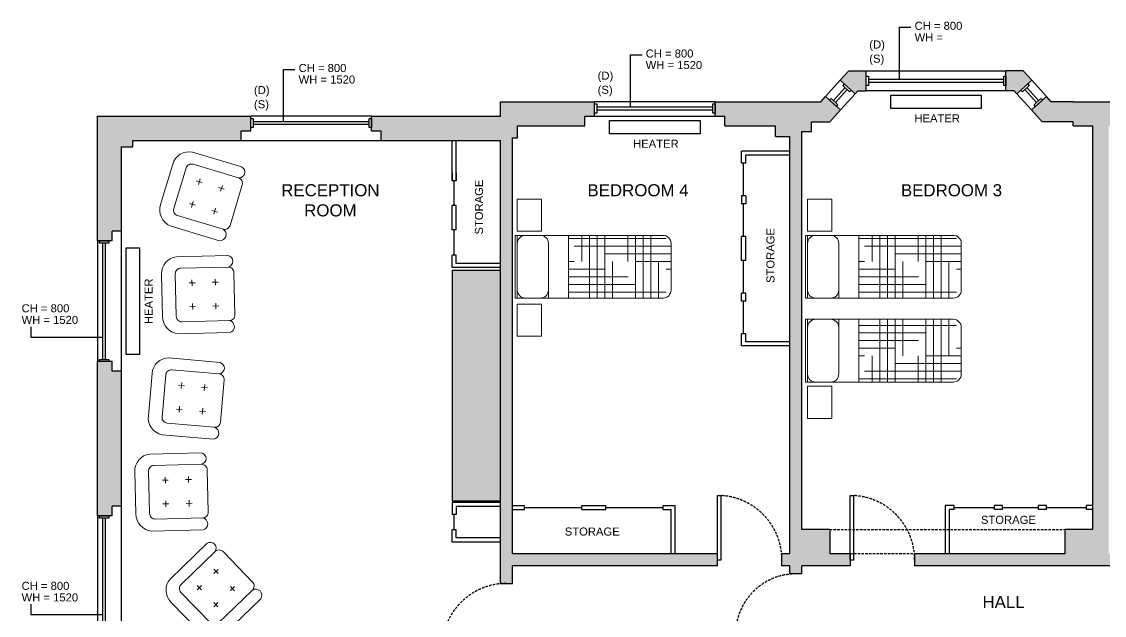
# Model space of a CAD drawing. Extents: x 69234 to 89891, y 55573 to 76150.
# Drawn here: x 69234 to 82694, y 68768 to 76150 of the extents above; entities that cross this region are included whole.
import ezdxf

# ---------------------------------------------------------------- set-up
doc = ezdxf.new("R2010")
doc.units = 0
doc.header["$LTSCALE"] = 25
doc.header["$MEASUREMENT"] = 0
doc.linetypes.add('HIDDEN', pattern=[0.375, 0.25, -0.125])
doc.layers.get('0').update_dxf_attribs({"lineweight": 9})
doc.layers.add('aFurniture', color=7, linetype='Continuous', lineweight=13)
for name, color, linetype in [('cub', 7, 'Continuous'), ('DETAILS', 8, 'Continuous'), ('DOORS', 7, 'Continuous'), ('existing door', 7, 'Continuous'), ('HATCH', 9, 'Continuous'), ('HEATER', 4, 'Continuous'), ('SD', 7, 'Continuous'), ('TEXT-2', 7, 'Continuous'), ('TEXT-3', 7, 'Continuous'), ('WALL', 1, 'Continuous'), ('WIN DIM', 7, 'Continuous'), ('window', 9, 'Continuous')]:
    doc.layers.add(name, color=color, linetype=linetype)
doc.styles.add('Arial', font='arial.ttf', dxfattribs={"height": 150})

# ---------------------------------------------------------------- blocks, each defined once
blk = doc.blocks.new('ONE SEAT')
at = {"layer": 'aFurniture', "color": 0, "lineweight": 9}
for points in [[(47229, -27482), (46844, -27993, 0.390886), (46899, -28273)], [(47995, -28059), (47610, -28570, -0.383451), (47320, -28590)]]:
    blk.add_lwpolyline(points, format="xyb", dxfattribs=at)
blk.add_lwpolyline([(47423, -28453), (47002, -28136, -0.414214), (46989, -28038), (47343, -27568, -0.414214), (47441, -27554), (47862, -27871, -0.414214), (47876, -27969), (47521, -28440, -0.414214)], format="xyb", close=True, dxfattribs=at)
for points in [[(47363, -27788), (47422, -27833)], [(47370, -27840), (47415, -27781)], [(47599, -27966), (47659, -28011)], [(47607, -28018), (47651, -27959)], [(47189, -28019), (47248, -28063)], [(47196, -28071), (47241, -28012)], [(47425, -28197), (47485, -28242)], [(47433, -28249), (47477, -28190)], [(47320, -28590), (46899, -28273)]]:
    blk.add_lwpolyline(points, dxfattribs=at)
for centre, radius, start, end in [((47279, -27535), 72.3, 332.6104, 133.3762), ((47925, -28027), 76.8, 335.4461, 130.5405)]:
    blk.add_arc(centre, radius, start, end, dxfattribs=at)

msp = doc.modelspace()

# ---------------------------------------------------------------- hatches: boundary and pattern name
at = {"layer": 'HATCH'}
for points in [[(79732, 75540), (79517, 75540), (79410, 75421), (79596, 75254), (79628, 75290), (79732, 75290)], [(81793, 75421), (81686, 75540), (81470, 75540), (81470, 75290), (81574, 75290), (81607, 75254)], [(75337, 74704), (75397, 74704), (75397, 74854), (76235, 74854), (76235, 74974), (76355, 74974), (76355, 75154), (75187, 75154), (75187, 74974), (73582, 74974), (73582, 74794), (73702, 74794), (73702, 74674), (75187, 74674), (75187, 69165), (75337, 69165), (75337, 69384), (77885, 69384), (77885, 69534), (75337, 69534)], [(79415, 75052), (79228, 75219), (79170, 75154), (77855, 75154), (77855, 74974), (77975, 74974), (77975, 74854), (78605, 74854), (78605, 74724), (78785, 74724), (78785, 69534), (78685, 69534), (78685, 69384), (78785, 69384), (78785, 69284), (78935, 69284), (78935, 69384), (79536, 69384), (79536, 69534), (79280, 69534), (79280, 69834), (78935, 69834), (78935, 74784), (79055, 74784), (79055, 74904), (79281, 74904)], [(82749, 74854), (83168, 74854), (83168, 74974), (83288, 74974), (83288, 75154), (82308, 75154), (82033, 75154), (81974, 75219), (81788, 75052), (81921, 74904), (82308, 74904), (82308, 74854), (82549, 74854), (82549, 69834), (82204, 69834), (82204, 69534), (80336, 69534), (80336, 69384), (82849, 69384), (82849, 69534), (82749, 69534)], [(71962, 74794), (72082, 74794), (72082, 74974), (70177, 74974), (70177, 73424), (70357, 73424), (70357, 73544), (70477, 73544), (70477, 74594), (70617, 74594), (70617, 74674), (71962, 74674)], [(75187, 73060), (74587, 73060), (74587, 70189), (75187, 70189)], [(70477, 71804), (70357, 71804), (70357, 71924), (70177, 71924), (70177, 70004), (70357, 70004), (70357, 70124), (70477, 70124)]]:
    msp.add_hatch(color=256, dxfattribs=at).paths.add_polyline_path(points)

# ---------------------------------------------------------------- linework, layer by layer
at = {"color": 8}
for p, q in [((77207, 73493), (75683, 73493)), ((76034, 73454), (77247, 73454)), ((76199, 73493), (76199, 73169)), ((76295, 73493), (76295, 72713)), ((76390, 73493), (76390, 72713)), ((76485, 73493), (76485, 72713)), ((76771, 73493), (76771, 73169)), ((76866, 73493), (76866, 72713)), ((76961, 73493), (76961, 72713)), ((77057, 73493), (77057, 72713)), ((77307, 72813), (77307, 73393)), ((80816, 73493), (79292, 73493)), ((79643, 73454), (80856, 73454)), ((79808, 73493), (79808, 73169)), ((79904, 73493), (79904, 72713)), ((79999, 73493), (79999, 72713)), ((80094, 73493), (80094, 72713)), ((80380, 73493), (80380, 73169)), ((80475, 73493), (80475, 72713)), ((80570, 73493), (80570, 72713)), ((80666, 73493), (80666, 72713)), ((80916, 72813), (80916, 73393)), ((76104, 73359), (77307, 73359)), ((76485, 73264), (77307, 73264)), ((79713, 73359), (80916, 73359)), ((80094, 73264), (80916, 73264)), ((76034, 73169), (76104, 73169)), ((76580, 73169), (76580, 72713)), ((76866, 73169), (77307, 73169)), ((77152, 73169), (77152, 72713)), ((79643, 73169), (79713, 73169)), ((80189, 73169), (80189, 72713)), ((80475, 73169), (80916, 73169)), ((80761, 73169), (80761, 72713)), ((76034, 73073), (76485, 73073)), ((76034, 72978), (76776, 72978)), ((77247, 73073), (77307, 73073)), ((79643, 73073), (80094, 73073)), ((79643, 72978), (80385, 72978)), ((80856, 73073), (80916, 73073)), ((76034, 72883), (76866, 72883)), ((79643, 72883), (80475, 72883)), ((76034, 72788), (77247, 72788)), ((79643, 72788), (80856, 72788)), ((79904, 71669), (79904, 72449)), ((79999, 71669), (79999, 72449)), ((80094, 71669), (80094, 72449)), ((80189, 71993), (80189, 72449)), ((80475, 71669), (80475, 72449)), ((80570, 71669), (80570, 72449)), ((80666, 71669), (80666, 72449)), ((80761, 71993), (80761, 72449)), ((79643, 72374), (80856, 72374)), ((80916, 72349), (80916, 71769)), ((79643, 72279), (80475, 72279)), ((79643, 72184), (80385, 72184)), ((79643, 72089), (80094, 72089)), ((80856, 72089), (80916, 72089)), ((79643, 71993), (79713, 71993)), ((79808, 71669), (79808, 71993)), ((80094, 71898), (80916, 71898)), ((80380, 71669), (80380, 71993)), ((80475, 71993), (80916, 71993)), ((79713, 71803), (80916, 71803)), ((80816, 71669), (79292, 71669)), ((79643, 71708), (80856, 71708))]:
    msp.add_line(p, q, dxfattribs=at)
for points in [[(75396, 73945), (75396, 73545), (75697, 73545), (75697, 73945)], [(79005, 73945), (79005, 73545), (79306, 73545), (79306, 73945)], [(75396, 72639), (75396, 72239), (75697, 72239), (75697, 72639)], [(79005, 71217), (79005, 71617), (79306, 71617), (79306, 71217)]]:
    msp.add_lwpolyline(points, close=True, dxfattribs=at)
for points in [[(75371, 72713), (75371, 73493)], [(75496, 73493), (75371, 73493)], [(75396, 72713), (75396, 73493)], [(76034, 72713), (76034, 73493)], [(79105, 73493), (78980, 73493)], [(78980, 72713), (78980, 73493)], [(79005, 72713), (79005, 73493)], [(79643, 72713), (79643, 73493)], [(75371, 72713), (77207, 72713)], [(75783, 72813), (75783, 72713)], [(78980, 72713), (80816, 72713)], [(79392, 72813), (79392, 72713)], [(78980, 72449), (80816, 72449)], [(78980, 72449), (78980, 71669)], [(79005, 72449), (79005, 71669)], [(79392, 72349), (79392, 72449)], [(79643, 72449), (79643, 71669)], [(79105, 71669), (78980, 71669)]]:
    msp.add_lwpolyline(points, dxfattribs=at)
for points in [[(75683, 73493), (75496, 73493, 0.414214), (75396, 73393), (75396, 72813, 0.414214), (75496, 72713), (75683, 72713, 0.414214), (75783, 72813), (75783, 73393, 0.414214)], [(79292, 73493), (79105, 73493, 0.414214), (79005, 73393), (79005, 72813, 0.414214), (79105, 72713), (79292, 72713, 0.414214), (79392, 72813), (79392, 73393, 0.414214)], [(79292, 71669), (79105, 71669, -0.414214), (79005, 71769), (79005, 72349, -0.414214), (79105, 72449), (79292, 72449, -0.414214), (79392, 72349), (79392, 71769, -0.414214)]]:
    msp.add_lwpolyline(points, format="xyb", close=True, dxfattribs=at)
for centre, start, end in [((77207, 73393), 0, 90), ((80816, 73393), 0, 90), ((77207, 72813), 270, 360), ((80816, 72813), 270, 360), ((80816, 72349), 0, 90), ((80816, 71769), 270, 360)]:
    msp.add_arc(centre, 100, start, end, dxfattribs=at)
at = {"layer": 'cub'}
for p, q in [((74587, 74171), (74587, 74674)), ((74637, 74171), (74637, 74674)), ((78785, 74541), (78185, 74541)), ((78185, 74391), (78185, 74541)), ((78785, 74491), (78235, 74491)), ((78235, 74391), (78235, 74491)), ((78235, 74391), (78185, 74391)), ((74587, 74271), (74587, 74171)), ((74637, 74171), (74587, 74171)), ((74637, 74271), (74637, 74171)), ((78235, 73985), (78185, 73985)), ((78185, 73985), (78185, 73885)), ((78235, 73985), (78185, 73985)), ((78235, 73985), (78235, 73885)), ((74637, 73863), (74587, 73863)), ((74637, 73863), (74587, 73863)), ((74587, 73563), (74587, 73863)), ((74587, 73563), (74587, 73863)), ((74637, 73563), (74637, 73863)), ((74637, 73563), (74637, 73863)), ((78235, 73885), (78185, 73885)), ((74637, 73563), (74587, 73563)), ((74637, 73563), (74587, 73563)), ((78185, 73180), (78185, 73480)), ((78235, 73480), (78185, 73480)), ((78235, 73480), (78185, 73480)), ((78235, 73180), (78235, 73480)), ((74587, 73095), (74587, 73245)), ((74637, 73245), (74587, 73245)), ((74637, 73145), (74637, 73245)), ((75187, 73095), (74587, 73095)), ((75187, 73145), (74637, 73145)), ((78235, 73180), (78185, 73180)), ((78235, 73180), (78185, 73180)), ((78185, 72674), (78185, 72774)), ((78235, 72774), (78185, 72774)), ((78235, 72674), (78235, 72774)), ((78235, 72674), (78185, 72674)), ((78235, 72674), (78185, 72674)), ((78185, 72119), (78185, 72269)), ((78235, 72269), (78185, 72269)), ((78235, 72169), (78235, 72269)), ((78785, 72169), (78235, 72169)), ((78785, 72119), (78185, 72119)), ((74587, 70171), (74587, 70021)), ((75187, 70171), (74587, 70171)), ((75337, 70134), (75487, 70134)), ((75487, 70084), (75487, 70134)), ((76198, 70134), (76498, 70134)), ((76198, 70084), (76198, 70134)), ((76198, 70084), (76198, 70134)), ((76498, 70084), (76498, 70134)), ((76498, 70084), (76498, 70134)), ((77209, 70134), (77359, 70134)), ((77209, 70084), (77209, 70134)), ((77359, 69534), (77359, 70134)), ((80827, 70134), (80716, 70134)), ((80716, 70134), (80716, 69534)), ((80827, 70084), (80827, 70134)), ((81427, 70134), (81327, 70134)), ((81327, 70084), (81327, 70134)), ((81427, 70084), (81427, 70134)), ((81974, 70134), (81874, 70134)), ((81874, 70084), (81874, 70134)), ((81974, 70084), (81974, 70134)), ((82549, 70134), (82474, 70134)), ((82474, 70084), (82474, 70134)), ((74637, 70021), (74587, 70021)), ((74637, 70121), (74637, 70021)), ((75187, 70121), (74637, 70121)), ((75337, 70084), (75487, 70084)), ((76198, 70084), (76498, 70084)), ((77209, 70084), (77309, 70084)), ((77309, 69534), (77309, 70084)), ((80827, 70084), (80766, 70084)), ((80766, 70084), (80766, 69534)), ((81427, 70084), (81327, 70084)), ((81974, 70084), (81874, 70084)), ((82549, 70084), (82474, 70084)), ((74637, 69830), (74587, 69830)), ((74587, 69680), (74587, 69830)), ((74637, 69730), (74637, 69830)), ((75187, 69730), (74637, 69730)), ((75187, 69680), (74587, 69680))]:
    msp.add_line(p, q, dxfattribs=at)
at = {"layer": 'DETAILS'}
for p, q in [((74587, 73060), (75187, 73060)), ((74587, 73060), (74587, 70189)), ((75187, 70189), (74587, 70189))]:
    msp.add_line(p, q, dxfattribs=at)
at = {"layer": 'DOORS'}
for p, q in [((78210, 73985), (78210, 74391)), ((74612, 73863), (74612, 74171)), ((78210, 73480), (78210, 73885)), ((74612, 73245), (74612, 73563)), ((78210, 72774), (78210, 73180)), ((78210, 72269), (78210, 72674)), ((74612, 69830), (74612, 70021)), ((75487, 70109), (76198, 70109)), ((76498, 70109), (77209, 70109)), ((80827, 70109), (81327, 70109)), ((81427, 70109), (81874, 70109)), ((81974, 70109), (82474, 70109))]:
    msp.add_line(p, q, dxfattribs=at)
at = {"layer": 'existing door'}
for p, q in [((77885, 70259), (77929, 70259)), ((77885, 69459), (77885, 70259)), ((77929, 69459), (77929, 70259)), ((79536, 70259), (79579, 70259)), ((79536, 69459), (79536, 70259)), ((79579, 69459), (79579, 70259)), ((77885, 69459), (77929, 69459)), ((79536, 69459), (79579, 69459))]:
    msp.add_line(p, q, dxfattribs=at)
at = {"layer": 'HATCH', "linetype": 'HIDDEN', "ltscale": 5}
for p, q in [((79280, 69834), (82204, 69834)), ((80362, 69534), (79489, 69534))]:
    msp.add_line(p, q, dxfattribs=at)
for centre, radius, start, end in [((77885, 69459), 800, 0, 86.8589), ((79536, 69459), 800, 0, 86.8589), ((78860, 68534), 750, 90, 176.8589), ((75262, 68365), 800, 90, 176.8589)]:
    msp.add_arc(centre, radius, start, end, dxfattribs=at)
at = {"layer": 'HEATER'}
for points in [[(81164, 75236), (81164, 75071), (80038, 75071), (80038, 75236)], [(77668, 74920), (77668, 74755), (76542, 74755), (76542, 74920)], [(70532, 73336), (70697, 73336), (70697, 72011), (70532, 72011)]]:
    msp.add_lwpolyline(points, close=True, dxfattribs=at)
at = {"layer": 'WALL'}
for p, q in [((79410, 75421), (79517, 75540)), ((79517, 75540), (79732, 75540)), ((79732, 75290), (79732, 75540)), ((81686, 75540), (81470, 75540)), ((81470, 75290), (81470, 75540)), ((81793, 75421), (81686, 75540)), ((79596, 75254), (79410, 75421)), ((81607, 75254), (81793, 75421)), ((79596, 75254), (79628, 75290)), ((79628, 75290), (79732, 75290)), ((81574, 75290), (81470, 75290)), ((81607, 75254), (81574, 75290)), ((75187, 75154), (76355, 75154)), ((75187, 74974), (75187, 75154)), ((76355, 74974), (76355, 75154)), ((77855, 75154), (79170, 75154)), ((77855, 74974), (77855, 75154)), ((79170, 75154), (79228, 75219)), ((79415, 75052), (79228, 75219)), ((81788, 75052), (81974, 75219)), ((82033, 75154), (81974, 75219)), ((82308, 75154), (82033, 75154)), ((82308, 75154), (83288, 75154)), ((79281, 74904), (79415, 75052)), ((81921, 74904), (81788, 75052)), ((70177, 74974), (72082, 74974)), ((70177, 73424), (70177, 74974)), ((72082, 74794), (72082, 74974)), ((73582, 74794), (73582, 74974)), ((73582, 74974), (75187, 74974)), ((75397, 74854), (76235, 74854)), ((75397, 74704), (75397, 74854)), ((76235, 74854), (76235, 74974)), ((76235, 74974), (76355, 74974)), ((77855, 74974), (77975, 74974)), ((77975, 74854), (77975, 74974)), ((77975, 74854), (78605, 74854)), ((78605, 74724), (78605, 74854)), ((79055, 74904), (79281, 74904)), ((79055, 74784), (79055, 74904)), ((82308, 74904), (81921, 74904)), ((82308, 74854), (82308, 74904)), ((82308, 74854), (82549, 74854)), ((82549, 69834), (82549, 74854)), ((71962, 74794), (72082, 74794)), ((71962, 74674), (71962, 74794)), ((71962, 74794), (72082, 74794)), ((73582, 74794), (73702, 74794)), ((73582, 74794), (73702, 74794)), ((73702, 74674), (73702, 74794)), ((78605, 74724), (78785, 74724)), ((78785, 69534), (78785, 74724)), ((78935, 69834), (78935, 74784)), ((78935, 74784), (79055, 74784)), ((70477, 74594), (70617, 74594)), ((70477, 73544), (70477, 74594)), ((70617, 74674), (71962, 74674)), ((70617, 74594), (70617, 74674)), ((73702, 74674), (75187, 74674)), ((75187, 69165), (75187, 74674)), ((75337, 74704), (75397, 74704)), ((75337, 69534), (75337, 74704)), ((70357, 73424), (70357, 73544)), ((70477, 73544), (70357, 73544)), ((70357, 73424), (70357, 73544)), ((70357, 73424), (70177, 73424)), ((70357, 71924), (70177, 71924)), ((70177, 70004), (70177, 71924)), ((70357, 71804), (70357, 71924)), ((70357, 71804), (70357, 71924)), ((70477, 71804), (70357, 71804)), ((70477, 70124), (70477, 71804)), ((70357, 70004), (70177, 70004)), ((70357, 70004), (70357, 70124)), ((70477, 70124), (70357, 70124)), ((70357, 70004), (70357, 70124)), ((79280, 69834), (78935, 69834)), ((79280, 69834), (79280, 69534)), ((82549, 69834), (82204, 69834)), ((82204, 69834), (82204, 69534)), ((77885, 69534), (75337, 69534)), ((77885, 69384), (77885, 69534)), ((78685, 69384), (78685, 69534)), ((78785, 69534), (78685, 69534)), ((79536, 69534), (79280, 69534)), ((79536, 69534), (79536, 69384)), ((82204, 69534), (80336, 69534)), ((80336, 69534), (80336, 69384)), ((77885, 69384), (75337, 69384)), ((75337, 69165), (75337, 69384)), ((78785, 69384), (78685, 69384)), ((78785, 69284), (78785, 69384)), ((79536, 69384), (78935, 69384)), ((78935, 69284), (78935, 69384)), ((82849, 69384), (80336, 69384)), ((78935, 69284), (78785, 69284)), ((75187, 69165), (75337, 69165))]:
    msp.add_line(p, q, dxfattribs=at)
at = {"layer": 'WIN DIM'}
for p, q in [((80147, 75434), (80147, 76081)), ((80147, 76081), (80290, 76081)), ((76803, 75090), (76803, 75737)), ((76803, 75737), (76947, 75737)), ((72489, 74910), (72489, 75557)), ((72489, 75557), (72632, 75557)), ((69347, 72357), (69347, 72229)), ((69347, 72229), (70241, 72229)), ((69347, 68906), (69347, 68778)), ((69347, 68778), (70241, 68778))]:
    msp.add_line(p, q, dxfattribs=at)
at = {"layer": 'window'}
for p, q in [((79732, 75540), (81470, 75540)), ((79410, 75421), (79228, 75219)), ((79760, 75434), (81443, 75434)), ((79760, 75399), (81443, 75399)), ((81793, 75421), (81974, 75219)), ((79470, 75330), (79326, 75169)), ((79497, 75306), (79352, 75145)), ((79415, 75052), (79596, 75254)), ((81470, 75290), (79732, 75290)), ((81788, 75052), (81607, 75254)), ((81706, 75306), (81850, 75145)), ((81732, 75330), (81877, 75169)), ((77855, 75154), (76355, 75154)), ((76383, 75090), (77827, 75090)), ((76383, 75054), (77827, 75054)), ((73582, 74974), (72082, 74974)), ((72110, 74910), (73554, 74910)), ((72110, 74874), (73554, 74874)), ((76355, 74974), (77855, 74974)), ((71962, 74674), (73702, 74674)), ((70477, 71804), (70477, 73544)), ((70177, 73424), (70177, 71924)), ((70241, 71951), (70241, 73396)), ((70277, 71951), (70277, 73396)), ((70177, 70004), (70177, 68504)), ((70477, 68384), (70477, 70124)), ((70241, 68531), (70241, 69976)), ((70277, 68531), (70277, 69976))]:
    msp.add_line(p, q, dxfattribs=at)
for points in [[(79732, 75358), (79732, 75472), (79760, 75472), (79760, 75358)], [(81443, 75358), (81443, 75472), (81470, 75472), (81470, 75358)], [(79546, 75299), (79460, 75376), (79442, 75355), (79527, 75279)], [(81657, 75299), (81742, 75376), (81761, 75355), (81675, 75279)], [(76355, 75013), (76355, 75128), (76383, 75128), (76383, 75013)], [(77827, 75013), (77827, 75128), (77855, 75128), (77855, 75013)], [(79382, 75118), (79297, 75194), (79279, 75174), (79364, 75097)], [(81820, 75118), (81905, 75194), (81924, 75174), (81838, 75097)], [(72082, 74833), (72082, 74948), (72110, 74948), (72110, 74833)], [(73554, 74833), (73554, 74948), (73582, 74948), (73582, 74833)], [(70317, 73396), (70203, 73396), (70203, 73424), (70317, 73424)], [(70317, 71924), (70203, 71924), (70203, 71951), (70317, 71951)], [(70317, 69976), (70203, 69976), (70203, 70004), (70317, 70004)]]:
    msp.add_lwpolyline(points, close=True, dxfattribs=at)

# ---------------------------------------------------------------- block references
at = {"layer": 'DETAILS'}
for p, rotation in [((81357, 128175), 290.3019728747407), ((64023, 127329), 308.3739695954985), ((69962, 126528), 302.0174587058523), ((63691, 124876), 308.3739695954985), ((29150, 104146), 351.0676308267381)]:
    msp.add_blockref('ONE SEAT', p, dxfattribs=dict(at, rotation=rotation))

# ---------------------------------------------------------------- texts
at = {"layer": 'HEATER', "char_height": 100, "width": 5408, "attachment_point": 2, "style": 'Arial'}
for insert in [(80616, 74998), (77119, 74682)]:
    msp.add_mtext('HEATER', dxfattribs=dict(at, insert=insert))
at = {"layer": 'HEATER', "insert": (70762, 72673), "char_height": 100, "width": 5408, "attachment_point": 2, "rotation": 90, "style": 'Arial'}
msp.add_mtext('HEATER', dxfattribs=at)
at = {"layer": 'SD', "char_height": 100, "width": 5408, "attachment_point": 1, "style": 'Arial'}
for s, insert in [('CH = 800', (80335, 76149)), ('(D)', (79772, 75916)), ('WH =', (80335, 76005)), ('CH = 800', (76992, 75804)), ('WH = 1520', (76992, 75661)), ('(S)', (79772, 75740)), ('CH = 800', (72677, 75624)), ('(D)', (76395, 75529)), ('WH = 1520', (72677, 75481)), ('(D)', (72122, 75349)), ('(S)', (76395, 75353)), ('(S)', (72122, 75173)), ('CH = 800', (69233, 72636)), ('WH = 1520', (69233, 72492)), ('CH = 800', (69233, 69185)), ('WH = 1520', (69233, 69041))]:
    msp.add_mtext(s, dxfattribs=dict(at, insert=insert))
at = {"layer": 'TEXT-2', "char_height": 100, "width": 5408, "attachment_point": 1, "rotation": 90, "style": 'Arial'}
for insert in [(74869, 73503), (78493, 72901)]:
    msp.add_mtext('STORAGE', dxfattribs=dict(at, insert=insert))
at = {"layer": 'TEXT-2', "char_height": 100, "width": 5408, "attachment_point": 1, "style": 'Arial'}
for insert in [(81160, 70006), (75986, 69860)]:
    msp.add_mtext('STORAGE', dxfattribs=dict(at, insert=insert))
at = {"layer": 'TEXT-3', "char_height": 150, "width": 2769, "style": 'Arial'}
for s, insert, attachment_point in [('RECEPTION\\PROOM', (73072, 74129), 2), ('BEDROOM 4', (76268, 74129), 1), ('BEDROOM 3', (80165, 74129), 1), ('HALL', (81441, 69009), 2)]:
    msp.add_mtext(s, dxfattribs=dict(at, insert=insert, attachment_point=attachment_point))

doc.saveas('drawing.dxf')
